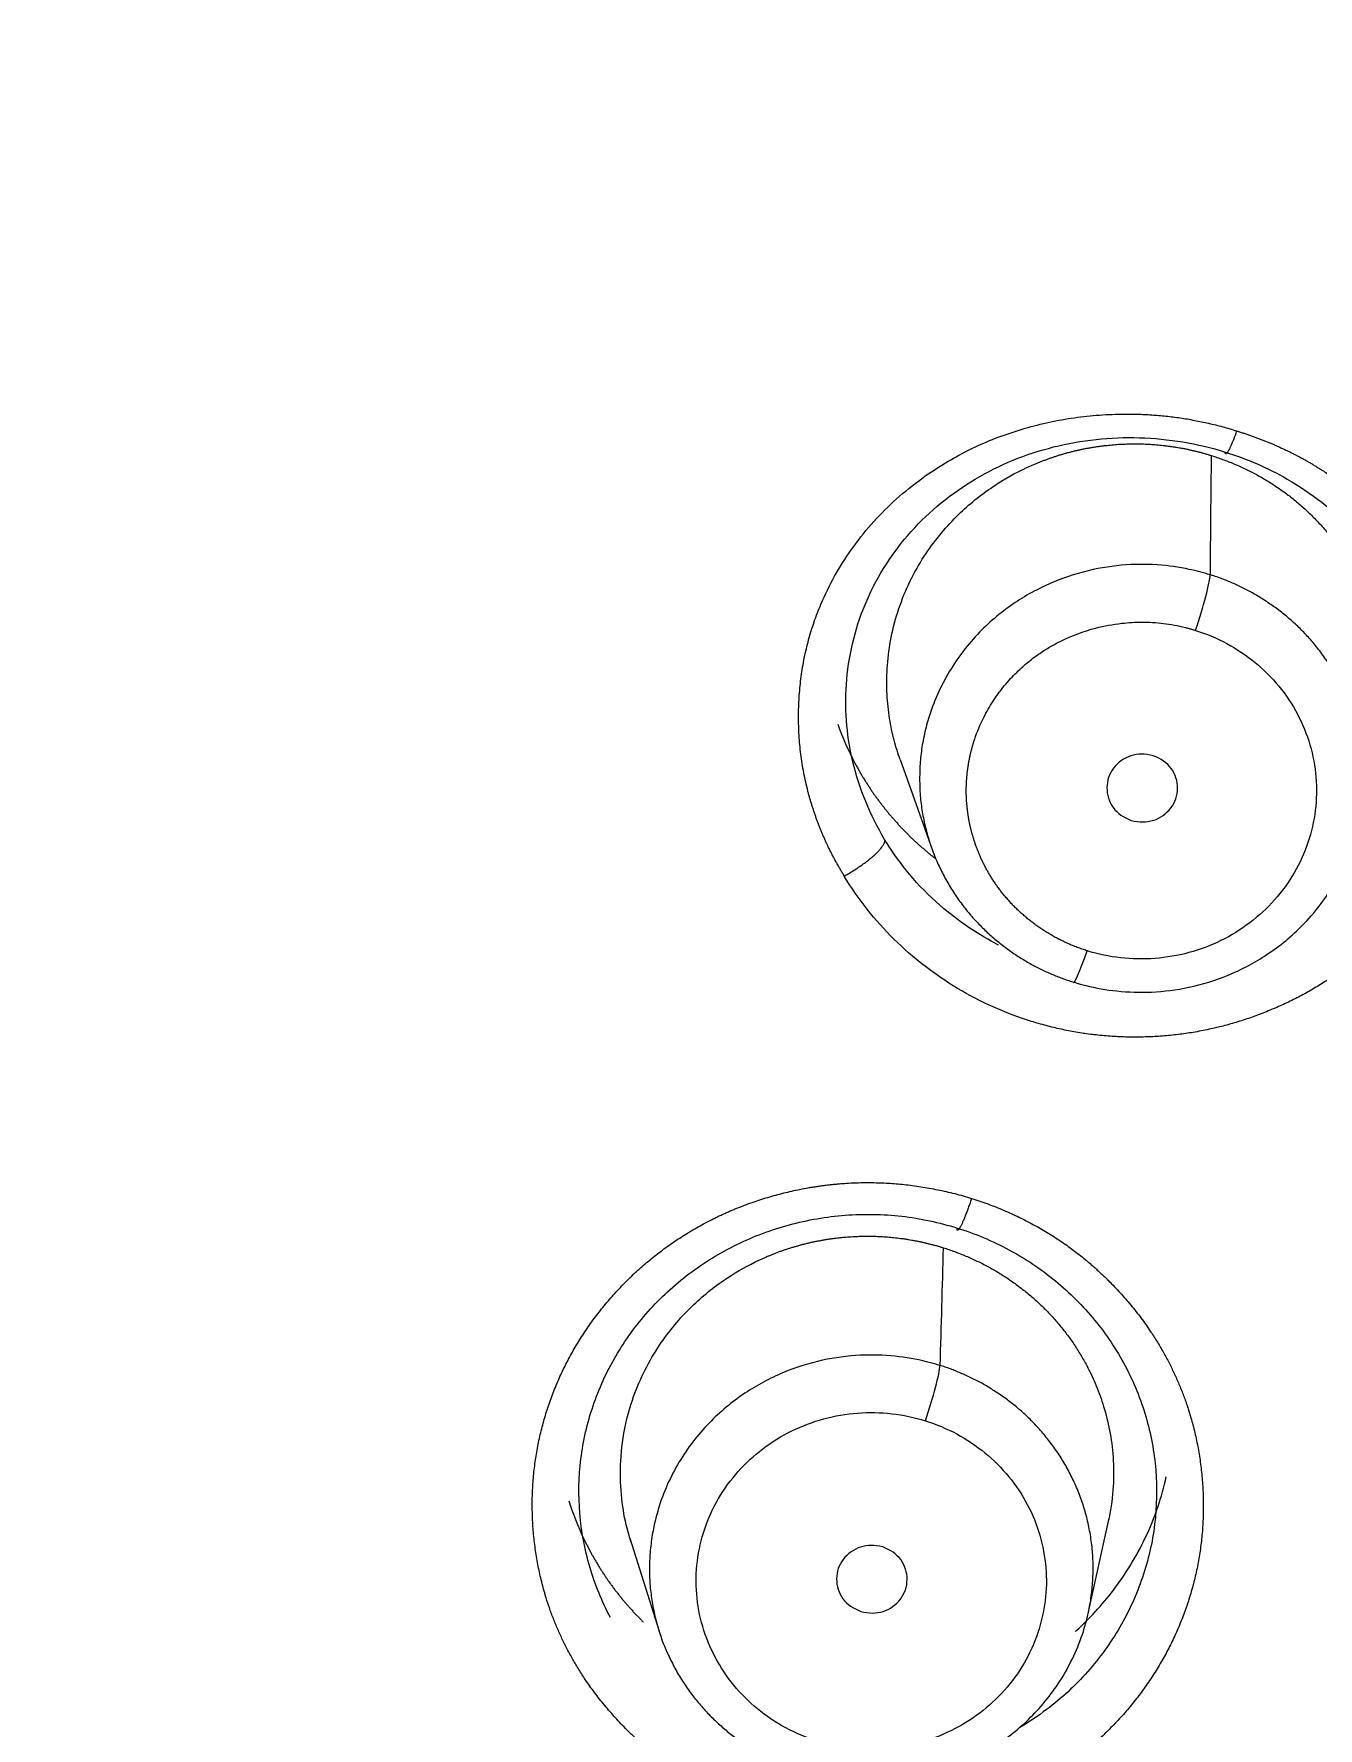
# Model space of a CAD drawing. Extents: x 6534 to 7663, y 0 to 827.
# Drawn here: x 7111.61 to 7119.83, y 572.82 to 583.66 of the extents above; entities that cross this region are included whole.
import ezdxf

# ---------------------------------------------------------------- set-up
doc = ezdxf.new("R2010")
doc.units = 0
doc.header["$LTSCALE"] = 30
doc.header["$MEASUREMENT"] = 0
doc.layers.add('1', color=7, linetype='CONTINUOUS')

msp = doc.modelspace()

# ---------------------------------------------------------------- linework, layer by layer
at = {"layer": '1', "color": 7, "linetype": 'Continuous', "lineweight": 18}
for p, q in [((7117.156, 579.017), (7117.359, 578.448)), ((7118.36, 573.551), (7118.494, 574.16)), ((7115.426, 574.032), (7115.614, 573.436))]:
    msp.add_line(p, q, dxfattribs=at)
for centre, major_axis, ratio, start_param, end_param in [((7103.394, 533.921), (62.577, 0), 0.961466, 0, 3.141593), ((7103.394, 533.307), (-60.5, 0), 0.961466, 2.420581, 4.712389), ((7103.394, 533.445), (60, 0), 0.961466, 4.72417, 7.853982), ((7103.394, 533.445), (-59.925, 0), 0.961466, 1.570796, 4.712389), ((7119.047, 579.927), (0.09, 0.286), 0.085259, 4.447525, 6.009409), ((7118.354, 577.876), (-0.09, -0.286), 0.085309, 6.130735, 7.588), ((7117.318, 574.866), (0.09, 0.286), 0.085072, 4.447267, 5.989935)]:
    msp.add_ellipse(centre, major_axis=major_axis, ratio=ratio, start_param=start_param, end_param=end_param, dxfattribs=at)
at = {"layer": '1', "color": 7, "linetype": 'Continuous', "lineweight": 13}
for centre, major_axis, start_param, end_param in [((7103.394, 533.601), (61.963, 0), 0.423959, 1.570796), ((7103.394, 533.307), (-59.425, 0), 1.570796, 4.70194), ((7103.394, 533.307), (-57.948, 0), 1.579187, 4.712389), ((7103.394, 533.352), (57.403, 0), 4.721079, 7.853982)]:
    msp.add_ellipse(centre, major_axis=major_axis, ratio=0.961466, start_param=start_param, end_param=end_param, dxfattribs=at)
at = {"layer": '1', "color": 7, "linetype": 'Continuous', "lineweight": 18}
for points, knots in [([(7162.466, 559.736), (7161.796, 561.514), (7160.382, 564.782), (7157.985, 569.178), (7155.644, 572.778), (7153.422, 575.751), (7150.779, 578.903), (7147.145, 582.654), (7141.876, 587.1), (7135.646, 591.181), (7128.661, 594.628), (7121.183, 597.282), (7112.632, 599.126), (7106.586, 599.565), (7103.394, 599.567)], [0, 0, 0, 0, 0.07653, 0.143833, 0.201258, 0.248805, 0.292455, 0.365644, 0.456731, 0.565701, 0.659195, 0.762747, 0.87635, 1, 1, 1, 1]), ([(7166.294, 539.074), (7166.294, 540.248), (7166.258, 541.41), (7166.12, 543.707), (7166.018, 544.842), (7165.75, 547.082), (7165.585, 548.187), (7165.197, 550.363), (7164.975, 551.435), (7164.475, 553.544), (7164.199, 554.581), (7163.597, 556.617), (7163.271, 557.616), (7162.575, 559.575), (7161.835, 561.496), (7160.604, 564.256), (7159.265, 566.892), (7157.831, 569.404), (7156.313, 571.788), (7154.724, 574.047), (7153.075, 576.18), (7151.377, 578.188), (7150.219, 579.446), (7149.343, 580.359), (7148.903, 580.808), (7148.387, 581.319), (7148.129, 581.571), (7147.999, 581.696), (7147.935, 581.759), (7147.902, 581.79), (7147.886, 581.805), (7147.878, 581.813), (7147.874, 581.817), (7147.872, 581.819), (7147.871, 581.82), (7147.871, 581.82), (7147.87, 581.821), (7147.87, 581.821), (7146.369, 583.264), (7144.797, 584.628), (7141.532, 587.19), (7139.839, 588.386), (7136.351, 590.604), (7134.557, 591.624), (7130.886, 593.484), (7129.01, 594.323), (7125.197, 595.814), (7123.26, 596.467), (7119.345, 597.585), (7117.367, 598.05), (7113.39, 598.792), (7111.39, 599.069), (7107.389, 599.438), (7105.388, 599.529), (7103.394, 599.529)], [0, 0, 0, 0, 0.03125, 0.03125, 0.0625, 0.0625, 0.09375, 0.09375, 0.125, 0.125, 0.15625, 0.15625, 0.1875, 0.1875, 0.21875, 0.25, 0.28125, 0.3125, 0.34375, 0.375, 0.40625, 0.4375, 0.46875, 0.46875, 0.484375, 0.492187, 0.496094, 0.498047, 0.499023, 0.499512, 0.499756, 0.499878, 0.499939, 0.499969, 0.499985, 0.499992, 0.499992, 0.5, 0.5, 0.5625, 0.5625, 0.625, 0.625, 0.6875, 0.6875, 0.75, 0.75, 0.8125, 0.8125, 0.875, 0.875, 0.9375, 0.9375, 1, 1, 1, 1]), ([(7116.85, 579.019), (7116.831, 579.101), (7116.819, 579.184), (7116.807, 579.355), (7116.808, 579.532), (7116.838, 579.706), (7116.881, 579.876), (7116.938, 580.041), (7117.021, 580.195), (7117.116, 580.342), (7117.169, 580.412), (7117.286, 580.543), (7117.35, 580.604), (7117.487, 580.716), (7117.561, 580.767), (7117.714, 580.859), (7117.795, 580.899), (7117.963, 580.968), (7118.05, 580.996), (7118.227, 581.041), (7118.318, 581.057), (7118.502, 581.077), (7118.595, 581.081), (7118.781, 581.075), (7118.874, 581.066), (7119.058, 581.035), (7119.148, 581.014), (7119.237, 580.986)], [0, 0, 0, 0, 0.067432, 0.067432, 0.139168, 0.210904, 0.210904, 0.28264, 0.354376, 0.354376, 0.426112, 0.426112, 0.497848, 0.497848, 0.569584, 0.569584, 0.64132, 0.64132, 0.713056, 0.713056, 0.784792, 0.784792, 0.856528, 0.856528, 0.928264, 0.928264, 1, 1, 1, 1]), ([(7119.31, 581.122), (7119.318, 581.119), (7119.334, 581.114), (7119.357, 581.106), (7119.381, 581.099), (7119.404, 581.09), (7119.427, 581.082), (7119.449, 581.074), (7119.472, 581.065), (7119.494, 581.056), (7119.517, 581.047), (7119.539, 581.038), (7119.56, 581.029), (7119.582, 581.019), (7119.603, 581.009), (7119.625, 580.999), (7119.646, 580.989), (7119.666, 580.979), (7119.687, 580.968), (7119.708, 580.957), (7119.728, 580.947), (7119.748, 580.936), (7119.768, 580.924), (7119.788, 580.913), (7119.807, 580.901), (7119.826, 580.889), (7119.846, 580.877), (7119.881, 580.855), (7119.931, 580.82), (7119.996, 580.773), (7120.06, 580.722), (7120.144, 580.649), (7120.245, 580.553), (7120.344, 580.444), (7120.423, 580.346), (7120.485, 580.26), (7120.541, 580.171), (7120.592, 580.081), (7120.637, 579.989), (7120.678, 579.89), (7120.715, 579.785), (7120.746, 579.673), (7120.771, 579.559), (7120.788, 579.444), (7120.798, 579.318), (7120.801, 579.182), (7120.792, 579.039), (7120.772, 578.896), (7120.748, 578.788), (7120.731, 578.727), (7120.726, 578.713)], [0, 0, 0, 0, 0.007608, 0.015184, 0.022727, 0.030239, 0.03772, 0.045172, 0.052595, 0.05999, 0.067357, 0.074698, 0.082014, 0.089304, 0.096571, 0.103815, 0.111036, 0.118237, 0.125417, 0.132577, 0.139719, 0.146844, 0.153952, 0.161044, 0.168121, 0.175185, 0.182235, 0.189274, 0.214141, 0.239465, 0.265281, 0.291622, 0.345017, 0.398218, 0.43291, 0.467203, 0.501187, 0.534954, 0.568598, 0.602216, 0.640756, 0.6792, 0.717675, 0.756307, 0.79522, 0.843388, 0.890945, 0.93814, 0.985226, 1, 1, 1, 1]), ([(7117.156, 579.017), (7117.155, 579.022), (7117.139, 579.067), (7117.111, 579.16), (7117.083, 579.302), (7117.069, 579.457), (7117.072, 579.625), (7117.096, 579.803), (7117.16, 580.043), (7117.291, 580.313), (7117.499, 580.569), (7117.717, 580.75), (7117.873, 580.842), (7117.957, 580.882), (7117.977, 580.891), (7117.997, 580.9), (7118.017, 580.909), (7118.038, 580.917), (7118.058, 580.926), (7118.079, 580.933), (7118.099, 580.941), (7118.12, 580.948), (7118.14, 580.955), (7118.161, 580.962), (7118.182, 580.969), (7118.203, 580.975), (7118.224, 580.981), (7118.245, 580.986), (7118.266, 580.992), (7118.287, 580.997), (7118.308, 581.001), (7118.329, 581.006), (7118.351, 581.01), (7118.372, 581.014), (7118.393, 581.017), (7118.415, 581.021), (7118.436, 581.024), (7118.457, 581.027), (7118.479, 581.029), (7118.5, 581.031), (7118.521, 581.033), (7118.543, 581.035), (7118.564, 581.036), (7118.586, 581.037), (7118.607, 581.038), (7118.628, 581.039), (7118.65, 581.039), (7118.671, 581.039), (7118.692, 581.038), (7118.714, 581.038), (7118.735, 581.037), (7118.756, 581.036), (7118.777, 581.034), (7118.798, 581.033), (7118.819, 581.031), (7118.84, 581.029), (7118.861, 581.026), (7118.882, 581.023), (7118.903, 581.02), (7118.924, 581.017), (7118.944, 581.014), (7118.965, 581.01), (7118.986, 581.006), (7119.006, 581.001), (7119.026, 580.997), (7119.047, 580.992), (7119.067, 580.987), (7119.087, 580.982), (7119.107, 580.976), (7119.127, 580.97), (7119.14, 580.966), (7119.147, 580.964)], [0, 0, 0, 0, 0.003825, 0.042943, 0.085574, 0.131714, 0.181359, 0.234504, 0.291145, 0.400636, 0.496201, 0.577849, 0.645584, 0.651896, 0.6582, 0.664497, 0.670787, 0.67707, 0.683346, 0.689614, 0.695876, 0.70213, 0.708377, 0.714618, 0.720851, 0.727077, 0.733295, 0.739507, 0.745712, 0.75191, 0.7581, 0.764284, 0.77046, 0.77663, 0.782792, 0.788947, 0.795096, 0.801237, 0.807371, 0.813499, 0.819619, 0.825732, 0.831838, 0.837938, 0.84403, 0.850115, 0.856194, 0.862265, 0.86833, 0.874387, 0.880438, 0.886481, 0.892518, 0.898548, 0.904571, 0.910587, 0.916596, 0.922598, 0.928593, 0.934581, 0.940563, 0.946537, 0.952505, 0.958466, 0.96442, 0.970367, 0.976307, 0.982241, 0.988167, 0.994087, 1, 1, 1, 1]), ([(7119.147, 580.964), (7119.159, 580.96), (7119.184, 580.952), (7119.22, 580.939), (7119.256, 580.926), (7119.292, 580.911), (7119.328, 580.896), (7119.364, 580.879), (7119.399, 580.862), (7119.433, 580.844), (7119.467, 580.825), (7119.501, 580.805), (7119.535, 580.784), (7119.567, 580.762), (7119.6, 580.74), (7119.632, 580.717), (7119.663, 580.693), (7119.694, 580.668), (7119.724, 580.642), (7119.753, 580.616), (7119.782, 580.588), (7119.81, 580.56), (7119.837, 580.532), (7119.864, 580.502), (7119.89, 580.472), (7119.915, 580.441), (7119.94, 580.409), (7119.963, 580.377), (7119.986, 580.344), (7120.008, 580.311), (7120.029, 580.277), (7120.049, 580.242), (7120.078, 580.19), (7120.113, 580.118), (7120.153, 580.02), (7120.189, 579.91), (7120.217, 579.789), (7120.237, 579.657), (7120.244, 579.515), (7120.237, 579.368), (7120.222, 579.27), (7120.212, 579.223)], [0, 0, 0, 0, 0.016925, 0.033886, 0.050884, 0.067919, 0.08499, 0.102098, 0.119243, 0.136425, 0.153644, 0.1709, 0.188193, 0.205523, 0.22289, 0.240295, 0.257737, 0.275216, 0.292732, 0.310287, 0.327878, 0.345508, 0.363175, 0.38088, 0.398622, 0.416402, 0.434221, 0.452077, 0.469971, 0.487904, 0.505874, 0.523883, 0.54193, 0.585373, 0.633026, 0.684893, 0.740976, 0.801277, 0.865801, 0.93455, 1, 1, 1, 1]), ([(7119.237, 580.986), (7119.376, 580.943), (7119.676, 580.812), (7120.082, 580.495), (7120.394, 580.04), (7120.539, 579.503), (7120.507, 579.124), (7120.458, 578.939), (7120.456, 578.933)], [0, 0, 0, 0, 0.156586, 0.351558, 0.564287, 0.780031, 0.993037, 1, 1, 1, 1]), ([(7119.14, 580.2), (7119.134, 580.202), (7119.123, 580.205), (7119.107, 580.21), (7119.09, 580.215), (7119.073, 580.219), (7118.997, 580.239), (7118.85, 580.265), (7118.626, 580.271), (7118.383, 580.239), (7118.132, 580.16), (7117.882, 580.027), (7117.652, 579.835), (7117.458, 579.583), (7117.362, 579.367), (7117.322, 579.224), (7117.309, 579.168), (7117.298, 579.113), (7117.29, 579.057), (7117.285, 579.002), (7117.282, 578.947), (7117.281, 578.893), (7117.282, 578.839), (7117.285, 578.786), (7117.29, 578.734), (7117.298, 578.682), (7117.307, 578.631), (7117.319, 578.581), (7117.332, 578.532), (7117.346, 578.483), (7117.363, 578.436), (7117.381, 578.39), (7117.4, 578.345), (7117.421, 578.302), (7117.443, 578.259), (7117.467, 578.218), (7117.491, 578.178), (7117.517, 578.139), (7117.544, 578.101), (7117.572, 578.065), (7117.6, 578.03), (7117.63, 577.996), (7117.66, 577.964), (7117.691, 577.933), (7117.722, 577.903), (7117.754, 577.875), (7117.787, 577.848), (7117.82, 577.822), (7117.853, 577.797), (7117.887, 577.774), (7117.92, 577.752), (7117.954, 577.731), (7117.989, 577.711), (7118.023, 577.692), (7118.057, 577.675), (7118.091, 577.659), (7118.126, 577.644), (7118.16, 577.63), (7118.194, 577.617), (7118.228, 577.605), (7118.25, 577.597), (7118.262, 577.594)], [0, 0, 0, 0, 0.003868, 0.007742, 0.011622, 0.015507, 0.019397, 0.06511, 0.115266, 0.16986, 0.228891, 0.292354, 0.360244, 0.432556, 0.509282, 0.522646, 0.535891, 0.549015, 0.562019, 0.574904, 0.587668, 0.600313, 0.612837, 0.625242, 0.637526, 0.649691, 0.661736, 0.673661, 0.685466, 0.697151, 0.708716, 0.720162, 0.731487, 0.742693, 0.753779, 0.764745, 0.775591, 0.786318, 0.796924, 0.807411, 0.817779, 0.828026, 0.838154, 0.848162, 0.858051, 0.867819, 0.877469, 0.886998, 0.896408, 0.905698, 0.914869, 0.92392, 0.932851, 0.941663, 0.950356, 0.958928, 0.967382, 0.975716, 0.98393, 0.992025, 1, 1, 1, 1]), ([(7118.262, 577.594), (7118.267, 577.592), (7118.278, 577.589), (7118.295, 577.584), (7118.311, 577.579), (7118.328, 577.575), (7118.404, 577.555), (7118.549, 577.53), (7118.772, 577.523), (7119.013, 577.554), (7119.265, 577.632), (7119.515, 577.764), (7119.747, 577.956), (7119.943, 578.209), (7120.039, 578.427), (7120.079, 578.571), (7120.092, 578.626), (7120.103, 578.682), (7120.111, 578.738), (7120.116, 578.793), (7120.12, 578.848), (7120.121, 578.902), (7120.119, 578.956), (7120.116, 579.01), (7120.11, 579.062), (7120.103, 579.114), (7120.093, 579.165), (7120.082, 579.215), (7120.069, 579.265), (7120.054, 579.313), (7120.038, 579.36), (7120.019, 579.406), (7120, 579.451), (7119.979, 579.495), (7119.957, 579.537), (7119.933, 579.579), (7119.908, 579.619), (7119.882, 579.657), (7119.856, 579.695), (7119.828, 579.731), (7119.799, 579.766), (7119.77, 579.8), (7119.739, 579.832), (7119.709, 579.863), (7119.677, 579.893), (7119.645, 579.921), (7119.613, 579.948), (7119.58, 579.974), (7119.547, 579.998), (7119.513, 580.021), (7119.479, 580.043), (7119.445, 580.064), (7119.411, 580.084), (7119.377, 580.102), (7119.343, 580.12), (7119.309, 580.136), (7119.275, 580.151), (7119.241, 580.165), (7119.207, 580.178), (7119.173, 580.19), (7119.151, 580.197), (7119.14, 580.2)], [0, 0, 0, 0, 0.003921, 0.007817, 0.011689, 0.015536, 0.019358, 0.064573, 0.114371, 0.16875, 0.227711, 0.291254, 0.359377, 0.43208, 0.50936, 0.522766, 0.53605, 0.549213, 0.562254, 0.575174, 0.587972, 0.600648, 0.613202, 0.625635, 0.637946, 0.650136, 0.662203, 0.674149, 0.685973, 0.697676, 0.709256, 0.720715, 0.732052, 0.743267, 0.75436, 0.765331, 0.776181, 0.786908, 0.797514, 0.807998, 0.81836, 0.8286, 0.838718, 0.848715, 0.858589, 0.868342, 0.877972, 0.887481, 0.896868, 0.906133, 0.915276, 0.924297, 0.933196, 0.941973, 0.950628, 0.959162, 0.967573, 0.975863, 0.98403, 0.992076, 1, 1, 1, 1]), ([(7116.757, 579.244), (7116.788, 579.159), (7116.828, 579.068), (7116.878, 578.974), (7116.89, 578.953), (7116.901, 578.933), (7116.913, 578.913), (7116.926, 578.892), (7116.938, 578.872), (7116.951, 578.853), (7116.964, 578.833), (7116.977, 578.813), (7116.99, 578.794), (7117.004, 578.775), (7117.018, 578.756), (7117.032, 578.737), (7117.046, 578.719), (7117.061, 578.7), (7117.076, 578.682), (7117.09, 578.664), (7117.106, 578.646), (7117.121, 578.629), (7117.137, 578.611), (7117.152, 578.594), (7117.168, 578.577), (7117.184, 578.56), (7117.201, 578.544), (7117.217, 578.527), (7117.234, 578.511), (7117.251, 578.495), (7117.268, 578.48), (7117.285, 578.464), (7117.303, 578.449), (7117.32, 578.434), (7117.338, 578.419), (7117.356, 578.404), (7117.37, 578.393), (7117.378, 578.387), (7117.379, 578.386)], [0, 0, 0, 0, 0.25563, 0.277751, 0.299847, 0.321918, 0.343965, 0.365986, 0.387983, 0.409954, 0.431901, 0.453823, 0.47572, 0.497593, 0.51944, 0.541262, 0.56306, 0.584832, 0.60658, 0.628303, 0.650001, 0.671674, 0.693322, 0.714945, 0.736544, 0.758117, 0.779666, 0.801189, 0.822688, 0.844162, 0.86561, 0.887034, 0.908433, 0.929807, 0.951156, 0.97248, 0.993779, 1, 1, 1, 1]), ([(7117.997, 577.341), (7117.828, 577.394), (7117.514, 577.534), (7117.1, 577.855), (7116.889, 578.122), (7116.799, 578.271)], [0, 0, 0, 0, 0.333339, 0.666677, 1, 1, 1, 1]), ([(7115.302, 573.524), (7115.247, 573.628), (7115.203, 573.737), (7115.137, 573.961), (7115.116, 574.076), (7115.097, 574.307), (7115.099, 574.424), (7115.128, 574.655), (7115.154, 574.769), (7115.229, 574.99), (7115.278, 575.097), (7115.396, 575.299), (7115.465, 575.395), (7115.623, 575.572), (7115.71, 575.653), (7115.9, 575.796), (7116.003, 575.859), (7116.218, 575.965), (7116.331, 576.007), (7116.564, 576.07), (7116.684, 576.091), (7116.925, 576.109), (7117.047, 576.107), (7117.287, 576.08), (7117.406, 576.054), (7117.521, 576.018)], [0, 0, 0, 0, 0.083333, 0.083333, 0.166667, 0.166667, 0.25, 0.25, 0.333333, 0.333333, 0.416667, 0.416667, 0.5, 0.5, 0.583333, 0.583333, 0.666667, 0.666667, 0.75, 0.75, 0.833333, 0.833333, 0.916667, 0.916667, 1, 1, 1, 1]), ([(7117.521, 576.018), (7117.636, 575.983), (7117.747, 575.936), (7117.958, 575.822), (7118.058, 575.755), (7118.242, 575.604), (7118.326, 575.52), (7118.476, 575.338), (7118.542, 575.239), (7118.651, 575.032), (7118.696, 574.923), (7118.761, 574.7), (7118.783, 574.585), (7118.802, 574.353), (7118.799, 574.236), (7118.771, 574.006), (7118.745, 573.892), (7118.707, 573.781)], [0, 0, 0, 0, 0.125, 0.125, 0.25, 0.25, 0.375, 0.375, 0.5, 0.5, 0.625, 0.625, 0.75, 0.75, 0.875, 0.875, 1, 1, 1, 1]), ([(7115.434, 574.008), (7115.43, 574.022), (7115.407, 574.096), (7115.376, 574.241), (7115.361, 574.45), (7115.378, 574.681), (7115.446, 574.957), (7115.585, 575.244), (7115.792, 575.499), (7116.009, 575.679), (7116.165, 575.77), (7116.248, 575.81), (7116.268, 575.819), (7116.288, 575.828), (7116.308, 575.837), (7116.328, 575.845), (7116.349, 575.853), (7116.369, 575.861), (7116.389, 575.869), (7116.41, 575.876), (7116.43, 575.883), (7116.451, 575.89), (7116.472, 575.896), (7116.493, 575.902), (7116.514, 575.908), (7116.534, 575.914), (7116.555, 575.919), (7116.576, 575.924), (7116.598, 575.929), (7116.619, 575.933), (7116.64, 575.937), (7116.661, 575.941), (7116.682, 575.945), (7116.704, 575.948), (7116.725, 575.951), (7116.746, 575.954), (7116.767, 575.956), (7116.789, 575.959), (7116.81, 575.96), (7116.831, 575.962), (7116.853, 575.963), (7116.874, 575.964), (7116.895, 575.965), (7116.916, 575.966), (7116.938, 575.966), (7116.959, 575.966), (7116.98, 575.966), (7117.001, 575.965), (7117.022, 575.964), (7117.044, 575.963), (7117.065, 575.962), (7117.086, 575.96), (7117.107, 575.958), (7117.127, 575.956), (7117.148, 575.953), (7117.169, 575.951), (7117.19, 575.948), (7117.211, 575.944), (7117.231, 575.941), (7117.252, 575.937), (7117.272, 575.933), (7117.292, 575.929), (7117.313, 575.924), (7117.333, 575.919), (7117.353, 575.914), (7117.373, 575.909), (7117.393, 575.904), (7117.413, 575.898), (7117.426, 575.894), (7117.432, 575.892)], [0, 0, 0, 0, 0.013436, 0.070388, 0.133672, 0.203279, 0.2792, 0.3905, 0.48764, 0.570617, 0.639431, 0.645851, 0.652263, 0.658668, 0.665067, 0.671458, 0.677841, 0.684218, 0.690588, 0.69695, 0.703305, 0.709653, 0.715994, 0.722328, 0.728654, 0.734973, 0.741286, 0.747591, 0.753889, 0.76018, 0.766463, 0.77274, 0.779009, 0.785272, 0.791527, 0.797775, 0.804016, 0.81025, 0.816477, 0.822697, 0.82891, 0.835115, 0.841314, 0.847505, 0.853689, 0.859867, 0.866037, 0.8722, 0.878356, 0.884505, 0.890647, 0.896782, 0.90291, 0.909031, 0.915144, 0.921251, 0.927351, 0.933444, 0.939529, 0.945608, 0.951679, 0.957744, 0.963802, 0.969852, 0.975896, 0.981932, 0.987962, 0.993984, 1, 1, 1, 1]), ([(7117.432, 575.892), (7117.445, 575.888), (7117.469, 575.88), (7117.506, 575.867), (7117.542, 575.853), (7117.578, 575.839), (7117.613, 575.823), (7117.648, 575.807), (7117.683, 575.79), (7117.718, 575.772), (7117.752, 575.753), (7117.786, 575.733), (7117.819, 575.712), (7117.851, 575.691), (7117.884, 575.668), (7117.915, 575.645), (7117.946, 575.621), (7117.977, 575.597), (7118.007, 575.571), (7118.036, 575.545), (7118.065, 575.517), (7118.093, 575.49), (7118.12, 575.461), (7118.147, 575.432), (7118.173, 575.402), (7118.198, 575.371), (7118.222, 575.339), (7118.246, 575.307), (7118.269, 575.275), (7118.29, 575.241), (7118.311, 575.207), (7118.332, 575.173), (7118.364, 575.113), (7118.408, 575.021), (7118.457, 574.889), (7118.497, 574.739), (7118.521, 574.57), (7118.525, 574.384), (7118.509, 574.237), (7118.492, 574.153), (7118.488, 574.134)], [0, 0, 0, 0, 0.016742, 0.03352, 0.050334, 0.067185, 0.084072, 0.100996, 0.117956, 0.134953, 0.151986, 0.169056, 0.186163, 0.203306, 0.220487, 0.237704, 0.254957, 0.272248, 0.289575, 0.30694, 0.324341, 0.341779, 0.359255, 0.376767, 0.394317, 0.411903, 0.429527, 0.447188, 0.464886, 0.482621, 0.500394, 0.518204, 0.536051, 0.591971, 0.65478, 0.724481, 0.801077, 0.884572, 0.97497, 1, 1, 1, 1]), ([(7117.411, 575.138), (7117.405, 575.14), (7117.394, 575.143), (7117.377, 575.148), (7117.36, 575.153), (7117.343, 575.158), (7117.266, 575.177), (7117.119, 575.203), (7116.894, 575.209), (7116.652, 575.177), (7116.4, 575.098), (7116.151, 574.964), (7115.921, 574.772), (7115.728, 574.521), (7115.633, 574.306), (7115.593, 574.163), (7115.58, 574.107), (7115.57, 574.052), (7115.562, 573.997), (7115.556, 573.942), (7115.553, 573.887), (7115.552, 573.833), (7115.553, 573.779), (7115.556, 573.726), (7115.562, 573.673), (7115.569, 573.622), (7115.579, 573.571), (7115.59, 573.521), (7115.603, 573.472), (7115.618, 573.423), (7115.634, 573.376), (7115.652, 573.33), (7115.672, 573.286), (7115.693, 573.242), (7115.715, 573.199), (7115.738, 573.158), (7115.763, 573.118), (7115.789, 573.079), (7115.815, 573.042), (7115.843, 573.006), (7115.872, 572.971), (7115.901, 572.937), (7115.932, 572.905), (7115.962, 572.874), (7115.994, 572.844), (7116.026, 572.816), (7116.058, 572.789), (7116.091, 572.763), (7116.125, 572.738), (7116.158, 572.715), (7116.192, 572.693), (7116.226, 572.672), (7116.26, 572.652), (7116.294, 572.634), (7116.329, 572.616), (7116.363, 572.6), (7116.397, 572.585), (7116.431, 572.571), (7116.465, 572.558), (7116.499, 572.546), (7116.522, 572.539), (7116.533, 572.535)], [0, 0, 0, 0, 0.003927, 0.007866, 0.011819, 0.015784, 0.019761, 0.065641, 0.115909, 0.170562, 0.229596, 0.293008, 0.360794, 0.432949, 0.509466, 0.522824, 0.536063, 0.549181, 0.56218, 0.575059, 0.587818, 0.600457, 0.612977, 0.625376, 0.637656, 0.649816, 0.661856, 0.673777, 0.685577, 0.697258, 0.708819, 0.72026, 0.731582, 0.742784, 0.753866, 0.764828, 0.775671, 0.786394, 0.796997, 0.80748, 0.817844, 0.828089, 0.838213, 0.848218, 0.858103, 0.867869, 0.877515, 0.887041, 0.896448, 0.905735, 0.914902, 0.92395, 0.932878, 0.941687, 0.950376, 0.958946, 0.967396, 0.975726, 0.983937, 0.992028, 1, 1, 1, 1]), ([(7116.533, 572.535), (7116.539, 572.533), (7116.55, 572.53), (7116.567, 572.525), (7116.584, 572.52), (7116.601, 572.516), (7116.677, 572.497), (7116.821, 572.471), (7117.043, 572.464), (7117.284, 572.495), (7117.536, 572.572), (7117.786, 572.704), (7118.018, 572.896), (7118.214, 573.149), (7118.311, 573.367), (7118.351, 573.511), (7118.364, 573.566), (7118.374, 573.622), (7118.382, 573.677), (7118.388, 573.733), (7118.391, 573.787), (7118.392, 573.842), (7118.391, 573.896), (7118.387, 573.949), (7118.382, 574.002), (7118.374, 574.053), (7118.365, 574.104), (7118.354, 574.154), (7118.34, 574.204), (7118.326, 574.252), (7118.309, 574.299), (7118.291, 574.345), (7118.271, 574.39), (7118.25, 574.433), (7118.228, 574.476), (7118.205, 574.517), (7118.18, 574.557), (7118.154, 574.596), (7118.127, 574.633), (7118.099, 574.669), (7118.071, 574.704), (7118.041, 574.738), (7118.011, 574.77), (7117.98, 574.801), (7117.949, 574.831), (7117.917, 574.859), (7117.884, 574.886), (7117.851, 574.912), (7117.818, 574.936), (7117.785, 574.959), (7117.751, 574.981), (7117.717, 575.002), (7117.683, 575.022), (7117.649, 575.04), (7117.614, 575.057), (7117.58, 575.074), (7117.546, 575.089), (7117.512, 575.103), (7117.478, 575.116), (7117.445, 575.128), (7117.422, 575.135), (7117.411, 575.138)], [0, 0, 0, 0, 0.004015, 0.007996, 0.011942, 0.015855, 0.019734, 0.064711, 0.114332, 0.168596, 0.227502, 0.291049, 0.359234, 0.432056, 0.509512, 0.522904, 0.536174, 0.549324, 0.562352, 0.575259, 0.588045, 0.600709, 0.613253, 0.625675, 0.637976, 0.650156, 0.662214, 0.674151, 0.685967, 0.697662, 0.709235, 0.720687, 0.732018, 0.743227, 0.754315, 0.765282, 0.776127, 0.786851, 0.797454, 0.807935, 0.818295, 0.828533, 0.838651, 0.848646, 0.858521, 0.868274, 0.877905, 0.887415, 0.896804, 0.906072, 0.915218, 0.924242, 0.933145, 0.941927, 0.950588, 0.959127, 0.967544, 0.97584, 0.984015, 0.992068, 1, 1, 1, 1]), ([(7118.277, 573.434), (7118.28, 573.437), (7118.325, 573.477), (7118.41, 573.562), (7118.526, 573.7), (7118.634, 573.858), (7118.731, 574.036), (7118.808, 574.227), (7118.845, 574.361), (7118.86, 574.426)], [0, 0, 0, 0, 0.009383, 0.152494, 0.305671, 0.468905, 0.642185, 0.8255, 1, 1, 1, 1]), ([(7115.037, 574.271), (7115.042, 574.253), (7115.078, 574.146), (7115.126, 574.035), (7115.179, 573.937), (7115.19, 573.916), (7115.202, 573.896), (7115.214, 573.876), (7115.226, 573.855), (7115.239, 573.835), (7115.251, 573.816), (7115.264, 573.796), (7115.277, 573.776), (7115.291, 573.757), (7115.305, 573.738), (7115.318, 573.719), (7115.332, 573.7), (7115.347, 573.682), (7115.361, 573.663), (7115.376, 573.645), (7115.391, 573.627), (7115.406, 573.61), (7115.421, 573.592), (7115.437, 573.575), (7115.453, 573.557), (7115.469, 573.54), (7115.485, 573.524), (7115.5, 573.509), (7115.509, 573.499), (7115.513, 573.495)], [0, 0, 0, 0, 0.059127, 0.371386, 0.397179, 0.422943, 0.448677, 0.474381, 0.500056, 0.5257, 0.551315, 0.5769, 0.602456, 0.627981, 0.653477, 0.678943, 0.704379, 0.729786, 0.755162, 0.780509, 0.805826, 0.831113, 0.85637, 0.881598, 0.906795, 0.931963, 0.957101, 0.982209, 1, 1, 1, 1])]:
    msp.add_open_spline(points, degree=3, knots=knots, dxfattribs=at)
at = {"layer": '1', "color": 7, "linetype": 'Continuous', "lineweight": 13}
for points, degree, knots in [([(7116.799, 578.271), (7116.795, 578.278), (7116.787, 578.292), (7116.775, 578.312), (7116.763, 578.333), (7116.751, 578.354), (7116.739, 578.375), (7116.728, 578.396), (7116.717, 578.417), (7116.707, 578.438), (7116.696, 578.459), (7116.686, 578.48), (7116.677, 578.502), (7116.667, 578.523), (7116.658, 578.544), (7116.649, 578.566), (7116.64, 578.587), (7116.632, 578.609), (7116.624, 578.631), (7116.616, 578.653), (7116.608, 578.675), (7116.601, 578.697), (7116.594, 578.719), (7116.587, 578.741), (7116.58, 578.763), (7116.574, 578.785), (7116.568, 578.807), (7116.555, 578.861), (7116.536, 578.948), (7116.518, 579.067), (7116.508, 579.187), (7116.505, 579.308), (7116.51, 579.43), (7116.522, 579.55), (7116.542, 579.668), (7116.57, 579.785), (7116.605, 579.9), (7116.658, 580.037), (7116.734, 580.193), (7116.842, 580.364), (7116.968, 580.524), (7117.112, 580.671), (7117.271, 580.803), (7117.43, 580.91), (7117.584, 580.995), (7117.728, 581.061), (7117.879, 581.116), (7118.033, 581.161), (7118.191, 581.195), (7118.351, 581.218), (7118.513, 581.229), (7118.636, 581.23), (7118.721, 581.227), (7118.767, 581.224), (7118.812, 581.221), (7118.858, 581.216), (7118.904, 581.211), (7118.949, 581.205), (7118.995, 581.198), (7119.04, 581.189), (7119.086, 581.18), (7119.131, 581.17), (7119.176, 581.16), (7119.221, 581.148), (7119.266, 581.135), (7119.295, 581.126), (7119.31, 581.122)], 3, [0, 0, 0, 0, 0.004808, 0.009603, 0.014386, 0.019157, 0.023917, 0.028667, 0.033406, 0.038137, 0.042859, 0.047574, 0.052281, 0.056982, 0.061676, 0.066366, 0.071051, 0.075732, 0.08041, 0.085085, 0.089759, 0.094431, 0.099103, 0.103775, 0.108448, 0.113123, 0.117799, 0.122479, 0.147018, 0.171544, 0.196148, 0.220917, 0.24594, 0.270726, 0.295433, 0.320155, 0.344988, 0.370027, 0.411285, 0.452721, 0.494756, 0.536846, 0.578808, 0.621055, 0.652965, 0.684684, 0.716391, 0.748261, 0.780035, 0.811562, 0.843, 0.874509, 0.88344, 0.892361, 0.901275, 0.910185, 0.919097, 0.928014, 0.93694, 0.945879, 0.954835, 0.963811, 0.972812, 0.981841, 0.990903, 1, 1, 1, 1]), ([(7119.31, 581.122), (7119.309, 581.117), (7119.299, 581.091), (7119.287, 581.059), (7119.275, 581.03), (7119.267, 581.013), (7119.26, 580.999), (7119.251, 580.982), (7119.242, 580.971), (7119.237, 580.974), (7119.237, 580.983), (7119.237, 580.986)], 3, [0, 0, 0, 0, 0.039631, 0.219096, 0.308828, 0.398561, 0.488293, 0.578026, 0.75749, 0.936955, 1, 1, 1, 1]), ([(7118.354, 577.793), (7118.348, 577.795), (7118.338, 577.798), (7118.322, 577.803), (7118.306, 577.809), (7118.29, 577.815), (7118.275, 577.821), (7118.259, 577.827), (7118.244, 577.833), (7118.229, 577.84), (7118.214, 577.847), (7118.2, 577.854), (7118.185, 577.861), (7118.171, 577.868), (7118.157, 577.875), (7118.143, 577.883), (7118.129, 577.891), (7118.115, 577.899), (7118.102, 577.907), (7118.089, 577.915), (7118.076, 577.923), (7118.063, 577.932), (7118.05, 577.94), (7118.038, 577.949), (7118.025, 577.958), (7118.013, 577.967), (7118.001, 577.976), (7117.99, 577.985), (7117.978, 577.994), (7117.967, 578.003), (7117.956, 578.013), (7117.945, 578.022), (7117.934, 578.032), (7117.923, 578.042), (7117.913, 578.051), (7117.903, 578.061), (7117.892, 578.071), (7117.883, 578.081), (7117.873, 578.091), (7117.863, 578.101), (7117.854, 578.112), (7117.845, 578.122), (7117.836, 578.132), (7117.827, 578.143), (7117.819, 578.153), (7117.81, 578.163), (7117.802, 578.174), (7117.794, 578.184), (7117.786, 578.195), (7117.778, 578.206), (7117.771, 578.216), (7117.764, 578.227), (7117.756, 578.237), (7117.749, 578.248), (7117.743, 578.259), (7117.736, 578.269), (7117.729, 578.28), (7117.723, 578.291), (7117.717, 578.302), (7117.711, 578.312), (7117.705, 578.323), (7117.699, 578.334), (7117.694, 578.344), (7117.689, 578.355), (7117.683, 578.366), (7117.678, 578.377), (7117.673, 578.387), (7117.669, 578.398), (7117.664, 578.409), (7117.66, 578.419), (7117.655, 578.43), (7117.651, 578.44), (7117.647, 578.451), (7117.643, 578.461), (7117.639, 578.472), (7117.636, 578.482), (7117.632, 578.493), (7117.629, 578.503), (7117.626, 578.513), (7117.623, 578.524), (7117.62, 578.534), (7117.617, 578.544), (7117.614, 578.554), (7117.611, 578.564), (7117.609, 578.574), (7117.607, 578.584), (7117.604, 578.594), (7117.602, 578.604), (7117.6, 578.614), (7117.598, 578.624), (7117.596, 578.634), (7117.595, 578.643), (7117.593, 578.653), (7117.592, 578.663), (7117.59, 578.672), (7117.589, 578.682), (7117.588, 578.691), (7117.587, 578.7), (7117.586, 578.71), (7117.585, 578.719), (7117.584, 578.728), (7117.583, 578.737), (7117.582, 578.746), (7117.582, 578.755), (7117.581, 578.764), (7117.581, 578.773), (7117.581, 578.781), (7117.58, 578.79), (7117.58, 578.798), (7117.58, 578.807), (7117.58, 578.815), (7117.58, 578.824), (7117.58, 578.832), (7117.58, 578.84), (7117.58, 578.848), (7117.581, 578.856), (7117.581, 578.864), (7117.581, 578.872), (7117.582, 578.88), (7117.582, 578.888), (7117.583, 578.896), (7117.583, 578.903), (7117.584, 578.911), (7117.585, 578.918), (7117.586, 578.926), (7117.586, 578.933), (7117.587, 578.94), (7117.588, 578.947), (7117.589, 578.954), (7117.59, 578.961), (7117.591, 578.968), (7117.592, 578.975), (7117.593, 578.982), (7117.594, 578.989), (7117.595, 578.995), (7117.596, 579.002), (7117.597, 579.008), (7117.599, 579.014), (7117.6, 579.021), (7117.601, 579.027), (7117.602, 579.033), (7117.604, 579.039), (7117.605, 579.045), (7117.606, 579.051), (7117.608, 579.057), (7117.609, 579.062), (7117.61, 579.068), (7117.612, 579.074), (7117.613, 579.079), (7117.615, 579.084), (7117.616, 579.09), (7117.618, 579.095), (7117.619, 579.1), (7117.62, 579.105), (7117.622, 579.11), (7117.623, 579.115), (7117.625, 579.12), (7117.626, 579.125), (7117.628, 579.13), (7117.629, 579.134), (7117.631, 579.139), (7117.632, 579.143), (7117.649, 579.194), (7117.684, 579.279), (7117.745, 579.384), (7117.798, 579.459), (7117.855, 579.528), (7117.918, 579.593), (7117.994, 579.657), (7118.064, 579.708), (7118.127, 579.746), (7118.236, 579.804), (7118.384, 579.859), (7118.54, 579.887), (7118.64, 579.896), (7118.706, 579.898), (7118.773, 579.896), (7118.842, 579.89), (7118.912, 579.879), (7118.967, 579.867), (7119.005, 579.857), (7119.027, 579.851), (7119.04, 579.846), (7119.047, 579.844)], 3, [0, 0, 0, 0, 0.004832, 0.009642, 0.014431, 0.019198, 0.023943, 0.028666, 0.033368, 0.038049, 0.042707, 0.047344, 0.051959, 0.056553, 0.061125, 0.065675, 0.070204, 0.074711, 0.079196, 0.08366, 0.088102, 0.092522, 0.096921, 0.101298, 0.105653, 0.109987, 0.114299, 0.11859, 0.122858, 0.127105, 0.131331, 0.135535, 0.139717, 0.143877, 0.148016, 0.152133, 0.156228, 0.160302, 0.164354, 0.168385, 0.172394, 0.176381, 0.180346, 0.18429, 0.188212, 0.192113, 0.195992, 0.199849, 0.203684, 0.207498, 0.21129, 0.215061, 0.21881, 0.222537, 0.226243, 0.229927, 0.233589, 0.237229, 0.240848, 0.244446, 0.248021, 0.251575, 0.255107, 0.258618, 0.262107, 0.265574, 0.26902, 0.272444, 0.275846, 0.279227, 0.282586, 0.285923, 0.289239, 0.292533, 0.295805, 0.299056, 0.302285, 0.305492, 0.308678, 0.311842, 0.314984, 0.318105, 0.321204, 0.324282, 0.327337, 0.330371, 0.333384, 0.336374, 0.339344, 0.342291, 0.345217, 0.348121, 0.351003, 0.353864, 0.356703, 0.359521, 0.362316, 0.365091, 0.367843, 0.370574, 0.373283, 0.375971, 0.378636, 0.381281, 0.383903, 0.386504, 0.389083, 0.391641, 0.394176, 0.396691, 0.399183, 0.401654, 0.404103, 0.406531, 0.408937, 0.411321, 0.413684, 0.416024, 0.418344, 0.420641, 0.422917, 0.425172, 0.427404, 0.429615, 0.431804, 0.433972, 0.436118, 0.438242, 0.440345, 0.442426, 0.444485, 0.446523, 0.448539, 0.450533, 0.452506, 0.454457, 0.456386, 0.458294, 0.46018, 0.462045, 0.463887, 0.465708, 0.467508, 0.469286, 0.471042, 0.472776, 0.474489, 0.47618, 0.477849, 0.479497, 0.481123, 0.482728, 0.484311, 0.485872, 0.487411, 0.488929, 0.490425, 0.4919, 0.493353, 0.494784, 0.496194, 0.497581, 0.498948, 0.543054, 0.578533, 0.605381, 0.623592, 0.655956, 0.684566, 0.709417, 0.730505, 0.747828, 0.815777, 0.864408, 0.88261, 0.901287, 0.920436, 0.940057, 0.960147, 0.980706, 0.987795, 0.994227, 1, 1, 1, 1]), ([(7119.047, 579.844), (7119.117, 579.823), (7119.184, 579.794), (7119.312, 579.725), (7119.373, 579.684), (7119.484, 579.593), (7119.535, 579.542), (7119.626, 579.431), (7119.666, 579.371), (7119.732, 579.245), (7119.759, 579.179), (7119.799, 579.044), (7119.812, 578.974), (7119.823, 578.833), (7119.822, 578.762), (7119.804, 578.622), (7119.789, 578.553), (7119.743, 578.419), (7119.714, 578.354), (7119.642, 578.231), (7119.6, 578.173), (7119.505, 578.065), (7119.451, 578.016), (7119.336, 577.929), (7119.274, 577.89), (7119.144, 577.826), (7119.075, 577.8), (7118.934, 577.762), (7118.861, 577.75), (7118.715, 577.738), (7118.641, 577.74), (7118.495, 577.756), (7118.423, 577.771), (7118.354, 577.793)], 3, [0, 0, 0, 0, 0.0625, 0.0625, 0.125, 0.125, 0.1875, 0.1875, 0.25, 0.25, 0.3125, 0.3125, 0.375, 0.375, 0.4375, 0.4375, 0.5, 0.5, 0.5625, 0.5625, 0.625, 0.625, 0.6875, 0.6875, 0.75, 0.75, 0.8125, 0.8125, 0.875, 0.875, 0.9375, 0.9375, 1, 1, 1, 1]), ([(7117.057, 578.506), (7117.011, 578.584), (7116.97, 578.665), (7116.902, 578.831), (7116.872, 578.922), (7116.851, 579.014), (7116.85, 579.019)], 3, [0, 0, 0, 0, 0.485437, 0.485437, 0.970874, 1, 1, 1, 1]), ([(7120.726, 578.713), (7120.717, 578.68), (7120.692, 578.601), (7120.642, 578.477), (7120.577, 578.344), (7120.499, 578.214), (7120.411, 578.088), (7120.313, 577.968), (7120.206, 577.855), (7120.117, 577.775), (7120.054, 577.723), (7120.017, 577.694), (7119.981, 577.667), (7119.943, 577.64), (7119.905, 577.614), (7119.866, 577.589), (7119.827, 577.565), (7119.787, 577.541), (7119.747, 577.518), (7119.705, 577.497), (7119.663, 577.475), (7119.621, 577.455), (7119.578, 577.435), (7119.548, 577.423), (7119.534, 577.417)], 3, [0, 0, 0, 0, 0.058274, 0.141612, 0.224791, 0.308294, 0.39462, 0.479957, 0.564795, 0.649622, 0.674531, 0.699405, 0.724257, 0.7491, 0.773948, 0.798815, 0.823714, 0.848658, 0.87366, 0.898734, 0.923892, 0.949147, 0.974513, 1, 1, 1, 1]), ([(7116.799, 578.271), (7116.807, 578.276), (7116.839, 578.294), (7116.893, 578.328), (7116.94, 578.363), (7116.972, 578.388), (7116.992, 578.406), (7117.01, 578.422), (7117.031, 578.445), (7117.052, 578.473), (7117.06, 578.495), (7117.058, 578.504), (7117.057, 578.506)], 3, [0, 0, 0, 0, 0.050578, 0.200067, 0.349556, 0.424301, 0.499045, 0.57379, 0.648534, 0.798023, 0.947512, 1, 1, 1, 1]), ([(7117.787, 577.829), (7117.724, 577.862), (7117.501, 577.992), (7117.25, 578.221), (7117.099, 578.438), (7117.057, 578.506)], 3, [0, 0, 0, 0, 0.208686, 0.760213, 1, 1, 1, 1]), ([(7116.285, 572.277), (7115.875, 572.408), (7115.56, 572.667), (7115.4, 572.799), (7115.133, 573.122), (7114.843, 573.664), (7114.809, 574.08), (7114.775, 574.499), (7114.91, 574.891), (7115.044, 575.28), (7115.325, 575.593), (7115.603, 575.903), (7115.983, 576.088), (7116.17, 576.178), (7116.577, 576.287), (7116.787, 576.303), (7117.197, 576.334), (7117.614, 576.208)], 2, [0, 0, 0, 0.125, 0.125, 0.1875, 0.25, 0.375, 0.375, 0.5, 0.5, 0.625, 0.625, 0.75, 0.75, 0.8125, 0.875, 0.875, 1, 1, 1]), ([(7117.614, 576.208), (7118.024, 576.077), (7118.339, 575.818), (7118.499, 575.686), (7118.766, 575.364), (7119.056, 574.821), (7119.09, 574.405), (7119.124, 573.986), (7118.989, 573.594), (7118.855, 573.205), (7118.574, 572.892), (7118.296, 572.582), (7117.916, 572.398), (7117.729, 572.307), (7117.321, 572.199), (7117.112, 572.183), (7116.702, 572.152), (7116.285, 572.277)], 2, [0, 0, 0, 0.125, 0.125, 0.1875, 0.25, 0.375, 0.375, 0.5, 0.5, 0.625, 0.625, 0.75, 0.75, 0.8125, 0.875, 0.875, 1, 1, 1]), ([(7116.625, 572.734), (7116.556, 572.755), (7116.488, 572.784), (7116.36, 572.853), (7116.3, 572.893), (7116.188, 572.985), (7116.137, 573.036), (7116.046, 573.147), (7116.007, 573.207), (7115.94, 573.332), (7115.913, 573.398), (7115.873, 573.534), (7115.86, 573.604), (7115.849, 573.745), (7115.85, 573.815), (7115.868, 573.955), (7115.883, 574.025), (7115.929, 574.159), (7115.958, 574.224), (7116.03, 574.347), (7116.072, 574.405), (7116.167, 574.512), (7116.22, 574.561), (7116.336, 574.649), (7116.398, 574.687), (7116.528, 574.751), (7116.597, 574.777), (7116.738, 574.815), (7116.811, 574.828), (7116.957, 574.839), (7117.031, 574.837), (7117.176, 574.821), (7117.248, 574.806), (7117.318, 574.784)], 3, [0, 0, 0, 0, 0.0625, 0.0625, 0.125, 0.125, 0.1875, 0.1875, 0.25, 0.25, 0.3125, 0.3125, 0.375, 0.375, 0.4375, 0.4375, 0.5, 0.5, 0.5625, 0.5625, 0.625, 0.625, 0.6875, 0.6875, 0.75, 0.75, 0.8125, 0.8125, 0.875, 0.875, 0.9375, 0.9375, 1, 1, 1, 1]), ([(7117.318, 574.784), (7117.388, 574.762), (7117.455, 574.734), (7117.583, 574.665), (7117.644, 574.624), (7117.755, 574.533), (7117.806, 574.481), (7117.897, 574.371), (7117.937, 574.311), (7118.004, 574.185), (7118.03, 574.119), (7118.07, 573.984), (7118.083, 573.914), (7118.095, 573.773), (7118.093, 573.702), (7118.076, 573.562), (7118.06, 573.493), (7118.015, 573.359), (7117.985, 573.294), (7117.914, 573.171), (7117.871, 573.113), (7117.776, 573.005), (7117.723, 572.956), (7117.608, 572.869), (7117.546, 572.831), (7117.415, 572.767), (7117.346, 572.741), (7117.205, 572.702), (7117.133, 572.69), (7116.986, 572.679), (7116.913, 572.68), (7116.767, 572.697), (7116.695, 572.712), (7116.625, 572.734)], 3, [0, 0, 0, 0, 0.0625, 0.0625, 0.125, 0.125, 0.1875, 0.1875, 0.25, 0.25, 0.3125, 0.3125, 0.375, 0.375, 0.4375, 0.4375, 0.5, 0.5, 0.5625, 0.5625, 0.625, 0.625, 0.6875, 0.6875, 0.75, 0.75, 0.8125, 0.8125, 0.875, 0.875, 0.9375, 0.9375, 1, 1, 1, 1]), ([(7118.707, 573.781), (7118.67, 573.671), (7118.621, 573.564), (7118.503, 573.361), (7118.434, 573.265), (7118.277, 573.088), (7118.189, 573.007), (7118.038, 572.893), (7117.98, 572.854), (7117.919, 572.818)], 3, [0, 0, 0, 0, 0.278629, 0.278629, 0.557258, 0.557258, 0.835887, 0.835887, 1, 1, 1, 1])]:
    msp.add_open_spline(points, degree=degree, knots=knots, dxfattribs=at)
for points, degree in [([(7119.147, 580.964), (7119.144, 580.71), (7119.142, 580.455), (7119.14, 580.201)], 3), ([(7119.534, 577.417), (7119.172, 577.263), (7118.374, 577.223), (7117.997, 577.341)], 2), ([(7117.432, 575.892), (7117.425, 575.641), (7117.418, 575.39), (7117.411, 575.138)], 3)]:
    msp.add_open_spline(points, degree=degree, dxfattribs=at)
at = {"layer": '1', "color": 7, "linetype": 'Continuous', "lineweight": 18}
for points in [[(7118.776, 579.042), (7118.723, 579.055), (7118.631, 579.056), (7118.51, 578.97), (7118.465, 578.839), (7118.509, 578.699), (7118.585, 578.647), (7118.636, 578.628)], [(7118.636, 578.628), (7118.688, 578.615), (7118.781, 578.614), (7118.902, 578.7), (7118.947, 578.831), (7118.903, 578.971), (7118.827, 579.023), (7118.776, 579.042)], [(7117.045, 573.977), (7116.993, 573.989), (7116.901, 573.99), (7116.78, 573.904), (7116.735, 573.774), (7116.779, 573.634), (7116.855, 573.583), (7116.906, 573.563)], [(7116.906, 573.563), (7116.958, 573.55), (7117.05, 573.549), (7117.171, 573.635), (7117.216, 573.766), (7117.172, 573.905), (7117.096, 573.957), (7117.045, 573.977)]]:
    msp.add_open_spline(points, degree=3, dxfattribs=at)
at = {"layer": '1', "color": 7, "linetype": 'Continuous', "lineweight": 13}
msp.add_rational_spline([(7117.614, 576.208), (7117.558, 576.043), (7117.519, 575.965), (7117.521, 576.018)], [1.16177883264, 0.935096532255, 0.946632349483, 1.19638628432], degree=3, dxfattribs=at)

doc.saveas('drawing.dxf')
